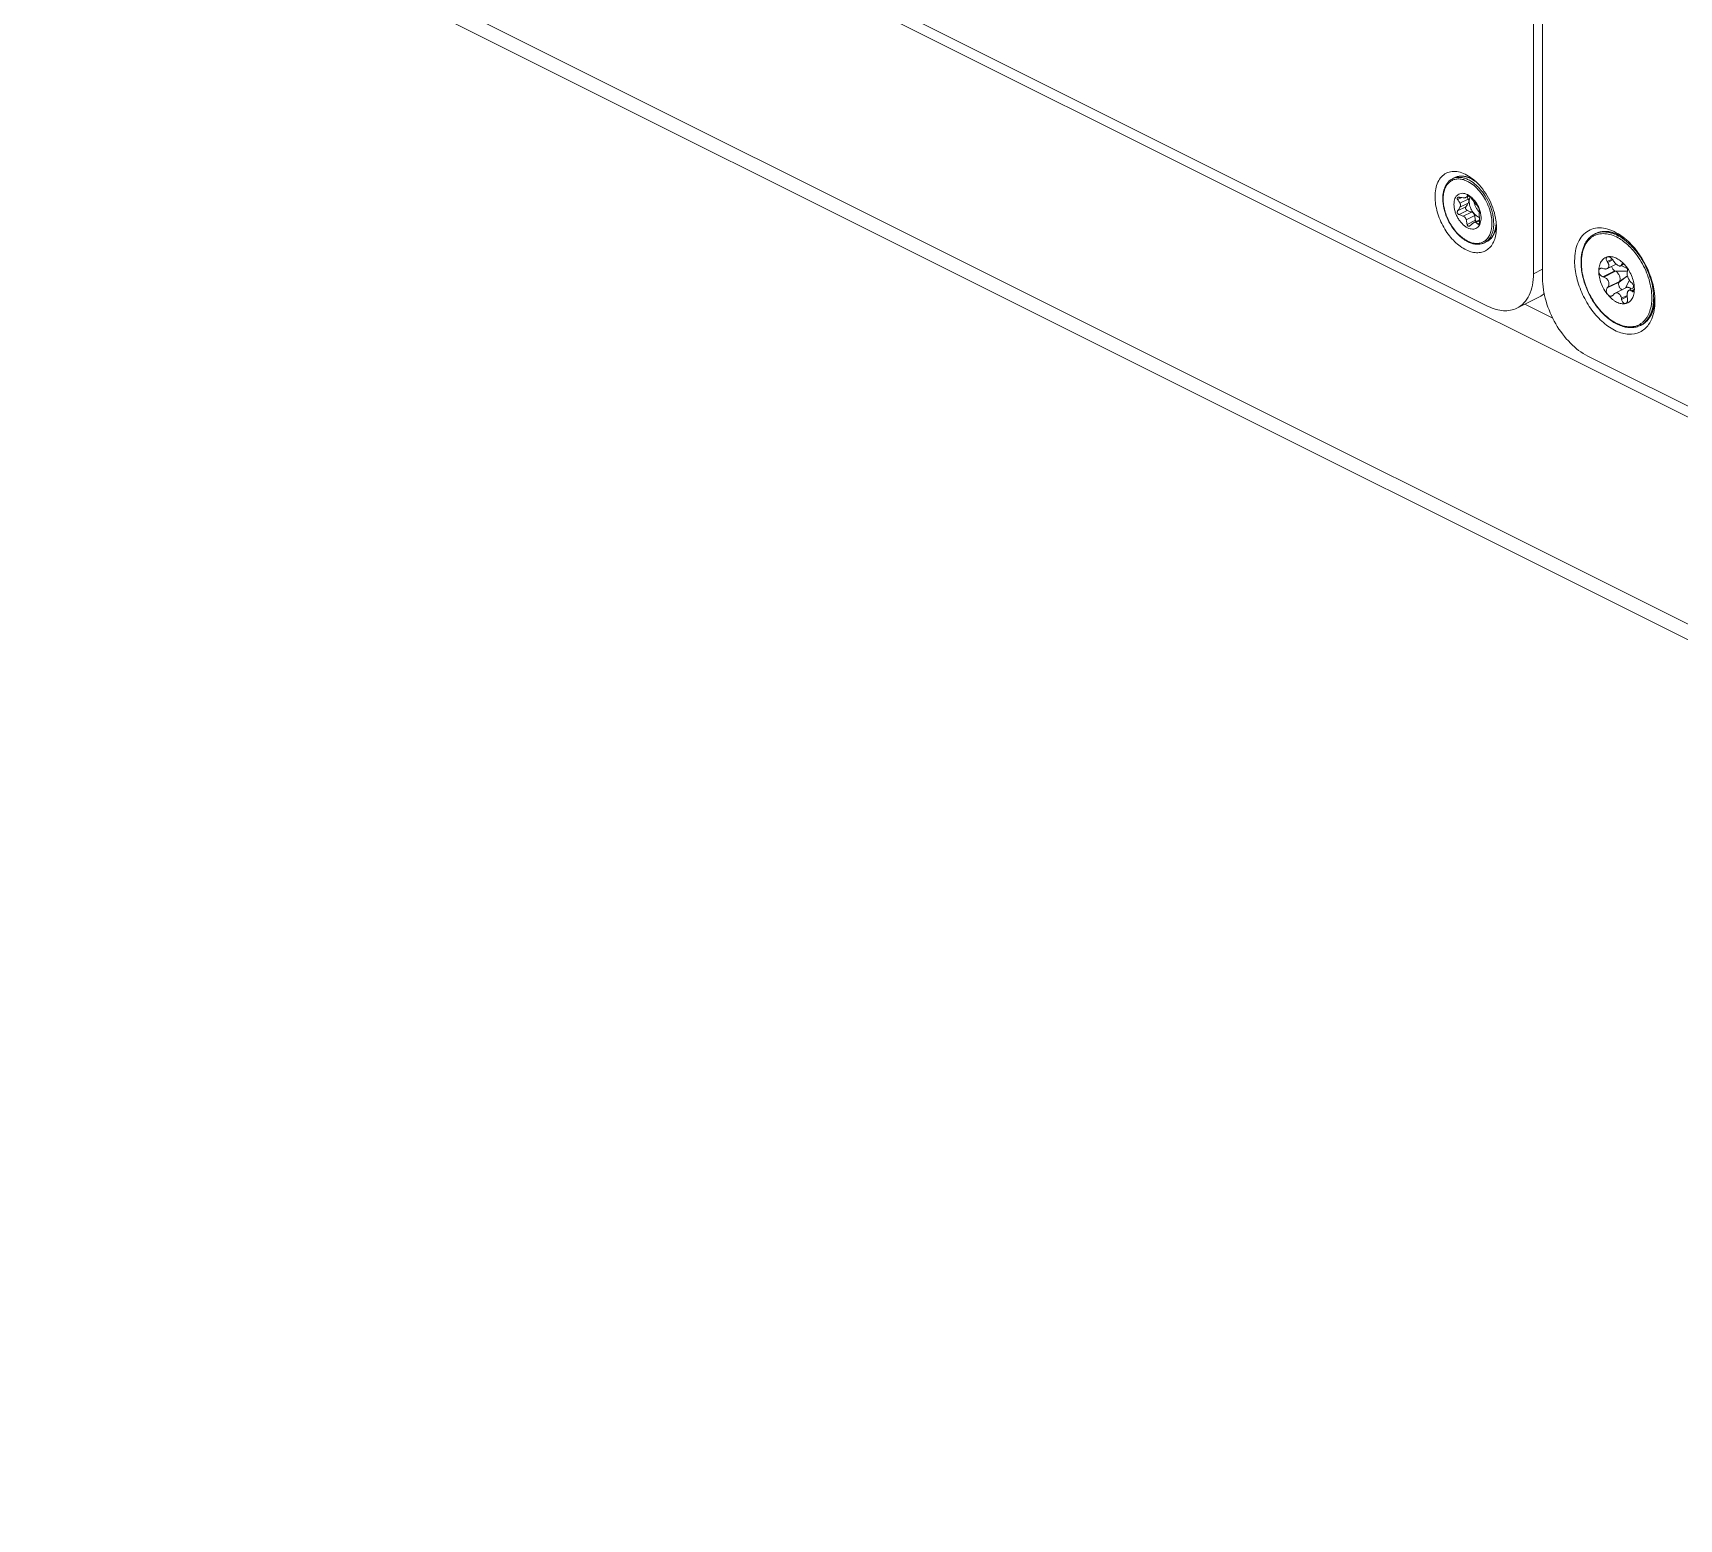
# Model space of a CAD drawing. Header units: millimetres. Extents: x 0 to 2524, y 0 to 1785.
# Drawn here: x 1281.7 to 1384.8, y 619.6 to 712.7 of the extents above; entities that cross this region are included whole.
import ezdxf

# ---------------------------------------------------------------- set-up
doc = ezdxf.new("R2010")
doc.units = ezdxf.units.MM
doc.header["$LTSCALE"] = 0.1
doc.layers.get('0').update_dxf_attribs({"lineweight": 13})

msp = doc.modelspace()

# ---------------------------------------------------------------- linework, layer by layer
for p, q in [((1146.51, 795.07), (1496.22, 620.21)), ((1495.07, 633.75), (1171.5, 795.53)), ((1146.51, 794.08), (1495.49, 619.6)), ((1375.71, 697.58), (1375.71, 773.79)), ((1376.28, 773.51), (1376.28, 697.3)), ((1293.69, 735.13), (1372.88, 695.53)), ((1370.64, 703.53), (1370.78, 703.6)), ((1370.96, 702.22), (1371.22, 702.35)), ((1371.63, 702.25), (1371.11, 701.99)), ((1371.66, 702.44), (1371.48, 702.35)), ((1371.65, 702.45), (1371.5, 702.38)), ((1371.56, 702.47), (1371.56, 702.48)), ((1371.56, 702.47), (1371.58, 702.48)), ((1370.96, 701.51), (1371.48, 701.77)), ((1371.05, 701.28), (1371.57, 701.54)), ((1371.63, 702), (1371.11, 701.74)), ((1371.84, 701.44), (1371.32, 701.18)), ((1372.03, 701.22), (1371.5, 700.96)), ((1371.56, 700.67), (1372.08, 700.93)), ((1371.73, 700.58), (1371.71, 700.56)), ((1372.33, 700.96), (1371.99, 700.79)), ((1372.33, 700.89), (1372.11, 700.78)), ((1372.24, 700.68), (1372.31, 700.72)), ((1379.54, 700.06), (1379.6, 700.09)), ((1372.64, 699.52), (1372.79, 699.59)), ((1380.06, 697.91), (1380.12, 697.89)), ((1380.36, 698.64), (1380.33, 698.63)), ((1380.33, 698.35), (1380.64, 698.5)), ((1380.36, 698.29), (1380.33, 698.35)), ((1380.9, 698.18), (1380.34, 697.9)), ((1380.68, 698.45), (1380.36, 698.29)), ((1380.7, 698.42), (1380.73, 698.37)), ((1381.18, 698.07), (1381.38, 698.17)), ((1381.21, 698.09), (1381.57, 697.91)), ((1381.22, 698.12), (1381.35, 698.18)), ((1381.22, 698.12), (1381.23, 698.15)), ((1381.23, 698.15), (1381.32, 698.19)), ((1375.71, 697.58), (1376.28, 697.87)), ((1380.06, 697.39), (1380.8, 697.76)), ((1380.12, 697.37), (1380.06, 697.39)), ((1380.12, 697.37), (1380.85, 697.74)), ((1380.33, 696.69), (1381.07, 697.06)), ((1380.36, 696.73), (1381.1, 697.1)), ((1381.6, 697.73), (1380.8, 697.76)), ((1380.8, 697.76), (1380.85, 697.74)), ((1381.6, 697.72), (1380.85, 697.74)), ((1381.61, 697.44), (1381.07, 697.06)), ((1381.1, 697.1), (1381.07, 697.06)), ((1381.6, 697.44), (1381.1, 697.1)), ((1381.72, 697.17), (1381.48, 696.69)), ((1381.72, 697.17), (1381.48, 696.69)), ((1381.6, 697.71), (1381.59, 697.68)), ((1381.83, 697.03), (1381.87, 697)), ((1374.67, 695.42), (1376.09, 696.13)), ((1380.33, 696.69), (1380.36, 696.73)), ((1380.73, 696.29), (1380.7, 696.24)), ((1380.82, 696.36), (1381.53, 696.71)), ((1381.22, 696.04), (1381.58, 696.22)), ((1381.23, 695.97), (1381.22, 696.04)), ((1381.23, 695.97), (1381.59, 696.15)), ((1381.59, 696.12), (1381.6, 696.05)), ((1382.02, 696.71), (1381.69, 696.55)), ((1382.03, 696.62), (1381.83, 696.51)), ((1381.87, 696.49), (1381.83, 696.51)), ((1381.87, 696.49), (1382.03, 696.57)), ((1381.97, 696.87), (1381.96, 696.68)), ((1381.98, 696.84), (1381.98, 696.69)), ((1375.18, 695.67), (1376.93, 694.8)), ((1381.48, 695.71), (1381.5, 695.72)), ((1381.51, 695.72), (1381.51, 695.72)), ((1382.41, 694.34), (1382.47, 694.37)), ((1379.11, 692.42), (1495.07, 634.44))]:
    msp.add_line(p, q)
for centre, radius, start, end in [((1371.02, 702.77), 0.849, 106.6947, 116.5357), ((1371.02, 702.75), 0.864, 105.8099, 106.7076), ((1370.77, 701.73), 1.94, 58.9537, 63.3083), ((1370.7, 701.62), 1.95, 58.9771, 59.2832), ((1370.67, 701.56), 2.14, 55.7755, 58.9381), ((1372.42, 702.29), 2.38, 180.0011, 180.6953), ((1370.77, 702.84), 0.874, 327.635, 334.7257), ((1371.13, 701.63), 1.01, 59.6373, 63.4175), ((1371.08, 701.54), 1.11, 56.2395, 59.6736), ((1371.02, 701.45), 1.22, 52.4225, 56.2627), ((1370.52, 700.96), 1.93, 17.799, 25.3196), ((1372.52, 701.63), 0.562, 249.1768, 250.0173), ((1367.1, 700.96), 5.23, 358.5836, 359.9848), ((1371.33, 700.69), 1.78, 349.8729, 351.6929), ((1371.24, 700.7), 1.87, 351.6867, 353.5381), ((1370.94, 700.73), 2.29, 357.6199, 0.017), ((1371.39, 700.81), 2, 352.4616, 354.0677), ((1370.63, 700.48), 2.77, 357.3108, 0.0131), ((1380.08, 698.99), 1.2, 113.296, 116.5662), ((1379.13, 696.98), 3.63, 53.1021, 55.9169), ((1372.26, 700.28), 0.846, 296.5704, 307.4028), ((1372.41, 700.35), 0.844, 296.5664, 305.3933), ((1372.35, 700.42), 0.943, 315.4127, 318.3211), ((1378.99, 696.8), 3.86, 51.5572, 53.1153), ((1378.87, 696.64), 4.06, 49.3162, 51.5518), ((1379.02, 696.53), 3.86, 46.173, 48.0654), ((1378.86, 696.37), 4.09, 43.3817, 46.1547), ((1378.78, 696.29), 4.2, 43.1152, 43.3884), ((1378.72, 696.23), 4.28, 41.6542, 43.1103), ((1378.46, 696.02), 4.62, 35.7119, 41.5794), ((1378.46, 696.01), 4.74, 35.7147, 41.5814), ((1382.09, 698.31), 3.4, 180.0006, 180.4861), ((1379.78, 696.68), 2.2, 39.6153, 43.0298), ((1375.4, 697.5), 1.53, 296.6305, 310.9753), ((1379.29, 695.85), 4.03, 1.4294, 3.7819), ((1379.51, 695.86), 3.81, 0.0052, 1.421), ((1381.35, 696.32), 0.622, 281.697, 284.5236), ((1381.87, 695.42), 1.2, 296.5682, 299.8233), ((1381.93, 695.45), 1.21, 296.5769, 307.8677), ((1381.81, 695.58), 1.38, 317.6842, 320.5538)]:
    msp.add_arc(centre, radius, start, end)
for points, knots in [([(1369.55, 702.4), (1369.55, 702.56), (1369.57, 702.88), (1369.71, 703.31), (1369.93, 703.66), (1370.24, 703.89), (1370.62, 704), (1371.03, 703.97), (1371.45, 703.82), (1371.72, 703.65), (1371.86, 703.55)], [0, 0, 0, 0, 0.144821, 0.274812, 0.391414, 0.499998, 0.608577, 0.72521, 0.855132, 1, 1, 1, 1]), ([(1370.03, 702.29), (1370.03, 702.42), (1370.05, 702.63), (1370.12, 702.88), (1370.18, 703.05), (1370.27, 703.2), (1370.38, 703.34), (1370.5, 703.45), (1370.59, 703.5), (1370.64, 703.53)], [0, 0, 0, 0, 0.283857, 0.41599, 0.54178, 0.661886, 0.777353, 0.88952, 1, 1, 1, 1]), ([(1371.46, 703.42), (1371.37, 703.46), (1371.19, 703.51), (1370.96, 703.52), (1370.79, 703.49), (1370.67, 703.45), (1370.56, 703.4), (1370.46, 703.32), (1370.37, 703.24), (1370.26, 703.1), (1370.15, 702.88), (1370.07, 702.58), (1370.06, 702.37), (1370.06, 702.26)], [0, 0, 0, 0, 0.13036, 0.249603, 0.306343, 0.361945, 0.417173, 0.472817, 0.529637, 0.588309, 0.713061, 0.850082, 1, 1, 1, 1]), ([(1370.78, 703.6), (1370.85, 703.63), (1371, 703.68), (1371.24, 703.7), (1371.49, 703.67), (1371.65, 703.61), (1371.74, 703.58)], [0, 0, 0, 0, 0.233456, 0.474127, 0.728195, 1, 1, 1, 1]), ([(1371.92, 703.46), (1371.82, 703.52), (1371.63, 703.62), (1371.37, 703.68), (1371.18, 703.69), (1371.04, 703.68), (1370.91, 703.65), (1370.82, 703.62), (1370.78, 703.6)], [0, 0, 0, 0, 0.283464, 0.540713, 0.660935, 0.776648, 0.889158, 1, 1, 1, 1]), ([(1371.64, 703.46), (1371.57, 703.5), (1371.42, 703.56), (1371.2, 703.61), (1370.99, 703.62), (1370.85, 703.6), (1370.79, 703.58)], [0, 0, 0, 0, 0.275906, 0.532541, 0.772396, 1, 1, 1, 1]), ([(1371.7, 703.3), (1371.68, 703.31), (1371.6, 703.36), (1371.52, 703.4), (1371.46, 703.42)], [0, 0, 0, 0, 0.257404, 1, 1, 1, 1]), ([(1372.42, 702.64), (1372.32, 702.78), (1372.1, 703.02), (1371.84, 703.22), (1371.71, 703.3)], [0, 0, 0, 0, 0.520938, 1, 1, 1, 1]), ([(1371.74, 703.58), (1371.75, 703.57), (1371.83, 703.53), (1371.91, 703.49), (1371.96, 703.46)], [0, 0, 0, 0, 0.244297, 1, 1, 1, 1]), ([(1371.86, 703.55), (1371.89, 703.53), (1372.01, 703.43), (1372.13, 703.33), (1372.21, 703.24)], [0, 0, 0, 0, 0.2435, 1, 1, 1, 1]), ([(1372.32, 702.93), (1372.28, 702.97), (1372.15, 703.12), (1371.99, 703.24), (1371.87, 703.33)], [0, 0, 0, 0, 0.259904, 1, 1, 1, 1]), ([(1372.09, 703.35), (1372.08, 703.36), (1372.02, 703.4), (1371.96, 703.44), (1371.92, 703.46)], [0, 0, 0, 0, 0.254594, 1, 1, 1, 1]), ([(1372.21, 703.24), (1372.52, 702.93), (1373.03, 702.19), (1373.3, 701.34), (1373.36, 700.91)], [0, 0, 0, 0, 0.500531, 1, 1, 1, 1]), ([(1373.39, 700.35), (1373.38, 700.2), (1373.35, 699.94), (1373.23, 699.57), (1373.04, 699.26), (1372.78, 699.04), (1372.48, 698.91), (1372.13, 698.88), (1371.77, 698.95), (1371.25, 699.17), (1370.64, 699.67), (1370.05, 700.47), (1369.66, 701.41), (1369.55, 702.08), (1369.55, 702.4)], [0, 0, 0, 0, 0.062015, 0.11834, 0.169561, 0.21738, 0.264331, 0.313225, 0.366311, 0.424827, 0.557892, 0.706671, 0.858564, 1, 1, 1, 1]), ([(1372.64, 699.52), (1372.58, 699.49), (1372.45, 699.44), (1372.24, 699.42), (1372.03, 699.43), (1371.8, 699.49), (1371.58, 699.59), (1371.36, 699.72), (1371.14, 699.89), (1370.86, 700.16), (1370.56, 700.56), (1370.32, 701.01), (1370.18, 701.4), (1370.07, 701.78), (1370.04, 702.07), (1370.03, 702.26)], [0, 0, 0, 0, 0.04678, 0.094688, 0.144735, 0.197693, 0.254036, 0.313926, 0.37724, 0.443617, 0.583066, 0.726615, 0.797908, 0.867736, 1, 1, 1, 1]), ([(1370.06, 702.26), (1370.06, 702.14), (1370.08, 701.89), (1370.15, 701.53), (1370.28, 701.16), (1370.44, 700.8), (1370.65, 700.47), (1370.89, 700.17), (1371.15, 699.91), (1371.42, 699.71), (1371.7, 699.56), (1371.98, 699.48), (1372.21, 699.47), (1372.37, 699.5), (1372.49, 699.53), (1372.6, 699.59), (1372.7, 699.66), (1372.8, 699.74), (1372.91, 699.88), (1373.01, 700.09), (1373.06, 700.28), (1373.08, 700.38)], [0, 0, 0, 0, 0.068604, 0.141192, 0.216459, 0.292883, 0.368858, 0.442815, 0.513331, 0.579272, 0.639933, 0.695221, 0.745844, 0.76994, 0.793548, 0.816985, 0.840579, 0.864646, 0.889471, 0.942181, 1, 1, 1, 1]), ([(1371.58, 700.45), (1371.53, 700.48), (1371.41, 700.56), (1371.25, 700.7), (1371.11, 700.87), (1370.98, 701.06), (1370.87, 701.27), (1370.8, 701.48), (1370.75, 701.7), (1370.73, 701.91), (1370.74, 702.11), (1370.79, 702.28), (1370.87, 702.43), (1370.98, 702.53), (1371.11, 702.6), (1371.26, 702.62), (1371.43, 702.6), (1371.53, 702.56), (1371.58, 702.53)], [0, 0, 0, 0, 0.06329, 0.13188, 0.204672, 0.280151, 0.356569, 0.432094, 0.504975, 0.573688, 0.637122, 0.694783, 0.747041, 0.795334, 0.842131, 0.890352, 0.942485, 1, 1, 1, 1]), ([(1370.96, 702.22), (1370.96, 702.23), (1370.94, 702.26), (1370.94, 702.29), (1370.94, 702.32), (1370.95, 702.34), (1370.97, 702.35), (1370.98, 702.36)], [0, 0, 0, 0, 0.28482, 0.535851, 0.651956, 0.765513, 1, 1, 1, 1]), ([(1371.11, 701.99), (1371.1, 702.01), (1371.05, 702.09), (1371, 702.17), (1370.96, 702.22)], [0, 0, 0, 0, 0.252413, 1, 1, 1, 1]), ([(1370.98, 702.36), (1370.98, 702.36), (1371.01, 702.37), (1371.03, 702.37), (1371.05, 702.37)], [0, 0, 0, 0, 0.23001, 1, 1, 1, 1]), ([(1371.05, 702.37), (1371.08, 702.36), (1371.17, 702.36), (1371.26, 702.35), (1371.32, 702.34)], [0, 0, 0, 0, 0.253475, 1, 1, 1, 1]), ([(1371.32, 702.34), (1371.34, 702.34), (1371.37, 702.33), (1371.41, 702.33), (1371.44, 702.34), (1371.47, 702.35), (1371.48, 702.35)], [0, 0, 0, 0, 0.30025, 0.570887, 0.804829, 1, 1, 1, 1]), ([(1371.48, 702.35), (1371.48, 702.35), (1371.49, 702.36), (1371.5, 702.37), (1371.5, 702.38)], [0, 0, 0, 0, 0.528927, 1, 1, 1, 1]), ([(1371.63, 702.25), (1371.62, 702.27), (1371.6, 702.31), (1371.57, 702.35), (1371.55, 702.39)], [0, 0, 0, 0, 0.251509, 1, 1, 1, 1]), ([(1371.56, 702.48), (1371.57, 702.48), (1371.57, 702.48), (1371.57, 702.48), (1371.57, 702.48)], [0, 0, 0, 0, 0.239803, 1, 1, 1, 1]), ([(1371.57, 702.48), (1371.58, 702.48), (1371.6, 702.48), (1371.61, 702.47), (1371.62, 702.47)], [0, 0, 0, 0, 0.407487, 1, 1, 1, 1]), ([(1371.62, 702.47), (1371.63, 702.47), (1371.64, 702.46), (1371.65, 702.45), (1371.66, 702.44)], [0, 0, 0, 0, 0.231951, 1, 1, 1, 1]), ([(1371.67, 702.12), (1371.67, 702.15), (1371.66, 702.19), (1371.64, 702.23), (1371.63, 702.25)], [0, 0, 0, 0, 0.492703, 1, 1, 1, 1]), ([(1371.63, 702), (1371.64, 702.02), (1371.66, 702.06), (1371.67, 702.1), (1371.67, 702.12)], [0, 0, 0, 0, 0.501612, 1, 1, 1, 1]), ([(1371.66, 702.44), (1371.67, 702.44), (1371.69, 702.42), (1371.72, 702.4), (1371.73, 702.38)], [0, 0, 0, 0, 0.245457, 1, 1, 1, 1]), ([(1371.69, 702.12), (1371.69, 702.14), (1371.69, 702.23), (1371.71, 702.32), (1371.74, 702.38)], [0, 0, 0, 0, 0.269298, 1, 1, 1, 1]), ([(1371.69, 702.12), (1371.69, 702.07), (1371.7, 701.97), (1371.73, 701.81), (1371.79, 701.65), (1371.87, 701.5), (1371.97, 701.37), (1372.08, 701.26), (1372.19, 701.16), (1372.28, 701.12), (1372.32, 701.11)], [0, 0, 0, 0, 0.121275, 0.250197, 0.383662, 0.518165, 0.650076, 0.776023, 0.893242, 1, 1, 1, 1]), ([(1371.73, 702.38), (1371.75, 702.36), (1371.82, 702.29), (1371.88, 702.22), (1371.93, 702.16)], [0, 0, 0, 0, 0.248914, 1, 1, 1, 1]), ([(1371.77, 702.42), (1371.82, 702.38), (1371.91, 702.29), (1372.09, 702.09), (1372.2, 701.91), (1372.26, 701.78)], [0, 0, 0, 0, 0.235096, 0.483128, 1, 1, 1, 1]), ([(1371.93, 702.16), (1371.96, 702.12), (1372.01, 702.07), (1372.07, 701.99), (1372.1, 701.96), (1372.11, 701.94)], [0, 0, 0, 0, 0.536536, 0.7845, 1, 1, 1, 1]), ([(1371.99, 702.1), (1372, 702.04), (1372.03, 701.91), (1372.1, 701.74), (1372.2, 701.57), (1372.28, 701.48), (1372.33, 701.43)], [0, 0, 0, 0, 0.246577, 0.501358, 0.755434, 1, 1, 1, 1]), ([(1373.22, 700.73), (1373.22, 700.82), (1373.21, 701.02), (1373.17, 701.31), (1373.09, 701.6), (1372.95, 701.99), (1372.71, 702.45), (1372.46, 702.79), (1372.32, 702.93)], [0, 0, 0, 0, 0.115422, 0.236391, 0.361666, 0.489863, 0.748532, 1, 1, 1, 1]), ([(1373.11, 700.73), (1373.11, 700.89), (1373.08, 701.23), (1372.94, 701.72), (1372.72, 702.2), (1372.53, 702.5), (1372.42, 702.64)], [0, 0, 0, 0, 0.234732, 0.485658, 0.744015, 1, 1, 1, 1]), ([(1371.05, 701.28), (1371.03, 701.28), (1370.99, 701.31), (1370.95, 701.36), (1370.94, 701.41), (1370.94, 701.45), (1370.95, 701.48), (1370.96, 701.5), (1370.96, 701.51)], [0, 0, 0, 0, 0.252428, 0.508829, 0.635948, 0.760109, 0.881308, 1, 1, 1, 1]), ([(1370.96, 701.51), (1370.98, 701.53), (1371.03, 701.6), (1371.08, 701.68), (1371.11, 701.74)], [0, 0, 0, 0, 0.253646, 1, 1, 1, 1]), ([(1371.32, 701.18), (1371.3, 701.19), (1371.21, 701.22), (1371.12, 701.25), (1371.05, 701.28)], [0, 0, 0, 0, 0.247699, 1, 1, 1, 1]), ([(1371.11, 701.74), (1371.12, 701.76), (1371.14, 701.8), (1371.15, 701.86), (1371.14, 701.93), (1371.12, 701.97), (1371.11, 701.99)], [0, 0, 0, 0, 0.247907, 0.494258, 0.743456, 1, 1, 1, 1]), ([(1371.5, 700.96), (1371.5, 700.98), (1371.48, 701.03), (1371.44, 701.1), (1371.39, 701.15), (1371.35, 701.17), (1371.32, 701.18)], [0, 0, 0, 0, 0.254861, 0.506075, 0.754128, 1, 1, 1, 1]), ([(1371.57, 701.54), (1371.55, 701.54), (1371.51, 701.57), (1371.47, 701.62), (1371.46, 701.67), (1371.46, 701.71), (1371.47, 701.74), (1371.48, 701.76), (1371.48, 701.77)], [0, 0, 0, 0, 0.252428, 0.508829, 0.635948, 0.760109, 0.881308, 1, 1, 1, 1]), ([(1371.48, 701.77), (1371.5, 701.79), (1371.55, 701.86), (1371.6, 701.94), (1371.63, 702)], [0, 0, 0, 0, 0.253646, 1, 1, 1, 1]), ([(1371.84, 701.44), (1371.82, 701.45), (1371.73, 701.48), (1371.64, 701.51), (1371.57, 701.54)], [0, 0, 0, 0, 0.247699, 1, 1, 1, 1]), ([(1372.43, 701), (1372.43, 700.94), (1372.41, 700.83), (1372.36, 700.67), (1372.28, 700.54), (1372.17, 700.44), (1372.04, 700.38), (1371.89, 700.37), (1371.74, 700.39), (1371.63, 700.43), (1371.58, 700.45)], [0, 0, 0, 0, 0.146021, 0.278949, 0.400179, 0.513404, 0.624315, 0.739263, 0.863481, 1, 1, 1, 1]), ([(1372.03, 701.22), (1372.02, 701.24), (1372, 701.29), (1371.96, 701.36), (1371.91, 701.41), (1371.87, 701.43), (1371.84, 701.44)], [0, 0, 0, 0, 0.254861, 0.506075, 0.754128, 1, 1, 1, 1]), ([(1372.08, 700.93), (1372.07, 700.95), (1372.06, 701.05), (1372.04, 701.15), (1372.03, 701.22)], [0, 0, 0, 0, 0.249032, 1, 1, 1, 1]), ([(1372.11, 701.94), (1372.12, 701.93), (1372.17, 701.88), (1372.21, 701.82), (1372.24, 701.77)], [0, 0, 0, 0, 0.255259, 1, 1, 1, 1]), ([(1372.24, 701.77), (1372.25, 701.76), (1372.27, 701.72), (1372.3, 701.66), (1372.32, 701.6), (1372.32, 701.56), (1372.33, 701.55), (1372.33, 701.54)], [0, 0, 0, 0, 0.242787, 0.53335, 0.805459, 0.914802, 1, 1, 1, 1]), ([(1372.33, 701.39), (1372.32, 701.37), (1372.32, 701.33), (1372.32, 701.25), (1372.32, 701.18), (1372.33, 701.13)], [0, 0, 0, 0, 0.189519, 0.428203, 1, 1, 1, 1]), ([(1372.33, 701.54), (1372.33, 701.53), (1372.33, 701.48), (1372.33, 701.42), (1372.33, 701.39)], [0, 0, 0, 0, 0.240983, 1, 1, 1, 1]), ([(1372.35, 701.55), (1372.38, 701.46), (1372.42, 701.28), (1372.44, 701.09), (1372.43, 701)], [0, 0, 0, 0, 0.519189, 1, 1, 1, 1]), ([(1371.56, 700.67), (1371.55, 700.69), (1371.54, 700.79), (1371.52, 700.89), (1371.5, 700.96)], [0, 0, 0, 0, 0.249032, 1, 1, 1, 1]), ([(1371.62, 700.56), (1371.61, 700.56), (1371.6, 700.58), (1371.58, 700.6), (1371.56, 700.63), (1371.56, 700.66), (1371.56, 700.67)], [0, 0, 0, 0, 0.228178, 0.47142, 0.729869, 1, 1, 1, 1]), ([(1371.71, 700.56), (1371.69, 700.56), (1371.67, 700.55), (1371.64, 700.55), (1371.62, 700.56)], [0, 0, 0, 0, 0.506734, 1, 1, 1, 1]), ([(1371.93, 700.75), (1371.91, 700.73), (1371.85, 700.68), (1371.78, 700.62), (1371.73, 700.58)], [0, 0, 0, 0, 0.244441, 1, 1, 1, 1]), ([(1371.99, 700.79), (1371.98, 700.78), (1371.96, 700.77), (1371.94, 700.76), (1371.93, 700.75)], [0, 0, 0, 0, 0.236143, 1, 1, 1, 1]), ([(1372.11, 700.78), (1372.1, 700.79), (1372.09, 700.8), (1372.05, 700.8), (1372.02, 700.8), (1372, 700.79), (1371.99, 700.79)], [0, 0, 0, 0, 0.231298, 0.465573, 0.71817, 1, 1, 1, 1]), ([(1372.11, 700.85), (1372.11, 700.85), (1372.09, 700.88), (1372.08, 700.91), (1372.08, 700.93)], [0, 0, 0, 0, 0.238141, 1, 1, 1, 1]), ([(1372.24, 700.68), (1372.23, 700.69), (1372.19, 700.73), (1372.15, 700.76), (1372.11, 700.78)], [0, 0, 0, 0, 0.241675, 1, 1, 1, 1]), ([(1372.28, 700.68), (1372.27, 700.68), (1372.27, 700.67), (1372.25, 700.67), (1372.24, 700.68), (1372.24, 700.68)], [0, 0, 0, 0, 0.248735, 0.486009, 1, 1, 1, 1]), ([(1372.33, 700.83), (1372.33, 700.81), (1372.32, 700.78), (1372.32, 700.74), (1372.31, 700.71), (1372.29, 700.69), (1372.28, 700.68), (1372.28, 700.68)], [0, 0, 0, 0, 0.309935, 0.594847, 0.719651, 0.829204, 1, 1, 1, 1]), ([(1372.78, 699.6), (1372.83, 699.64), (1372.93, 699.74), (1373.05, 699.91), (1373.14, 700.12), (1373.18, 700.27), (1373.19, 700.35)], [0, 0, 0, 0, 0.227866, 0.467841, 0.724396, 1, 1, 1, 1]), ([(1373.38, 700.55), (1373.36, 700.44), (1373.32, 700.24), (1373.21, 700), (1373.1, 699.85), (1373.01, 699.74), (1372.9, 699.66), (1372.83, 699.61), (1372.79, 699.59)], [0, 0, 0, 0, 0.276894, 0.532128, 0.653153, 0.770762, 0.885976, 1, 1, 1, 1]), ([(1373.05, 699.79), (1373.1, 699.85), (1373.19, 699.98), (1373.29, 700.2), (1373.35, 700.46), (1373.37, 700.64), (1373.37, 700.73)], [0, 0, 0, 0, 0.223035, 0.46258, 0.721343, 1, 1, 1, 1]), ([(1373.1, 700.49), (1373.1, 700.51), (1373.11, 700.59), (1373.11, 700.67), (1373.11, 700.73)], [0, 0, 0, 0, 0.244758, 1, 1, 1, 1]), ([(1373.19, 700.35), (1373.2, 700.37), (1373.21, 700.47), (1373.22, 700.56), (1373.22, 700.63)], [0, 0, 0, 0, 0.243252, 1, 1, 1, 1]), ([(1373.36, 700.91), (1373.37, 700.87), (1373.39, 700.73), (1373.39, 700.58), (1373.39, 700.48)], [0, 0, 0, 0, 0.256372, 1, 1, 1, 1]), ([(1378.29, 698.38), (1378.29, 698.59), (1378.32, 698.99), (1378.48, 699.53), (1378.76, 699.98), (1379.02, 700.19), (1379.16, 700.27)], [0, 0, 0, 0, 0.28868, 0.548854, 0.782798, 1, 1, 1, 1]), ([(1378.69, 698.31), (1378.69, 698.5), (1378.71, 698.79), (1378.81, 699.15), (1378.9, 699.39), (1379.03, 699.61), (1379.17, 699.8), (1379.35, 699.95), (1379.48, 700.03), (1379.54, 700.06)], [0, 0, 0, 0, 0.285392, 0.417936, 0.543856, 0.663798, 0.778818, 0.890321, 1, 1, 1, 1]), ([(1380.92, 699.88), (1380.78, 699.94), (1380.51, 700.05), (1380.15, 700.1), (1379.88, 700.08), (1379.69, 700.04), (1379.52, 699.97), (1379.35, 699.87), (1379.21, 699.74), (1379.08, 699.59), (1378.97, 699.42), (1378.87, 699.23), (1378.8, 699.01), (1378.73, 698.7), (1378.71, 698.45), (1378.71, 698.28)], [0, 0, 0, 0, 0.134718, 0.256832, 0.314289, 0.370104, 0.425075, 0.480068, 0.535949, 0.593509, 0.653412, 0.716168, 0.782107, 0.851412, 1, 1, 1, 1]), ([(1379.16, 700.27), (1379.29, 700.35), (1379.6, 700.46), (1380.12, 700.45), (1380.65, 700.29), (1380.99, 700.1), (1381.16, 699.99)], [0, 0, 0, 0, 0.220157, 0.453848, 0.71227, 1, 1, 1, 1]), ([(1379.6, 700.09), (1379.69, 700.14), (1379.89, 700.21), (1380.2, 700.24), (1380.53, 700.21), (1380.75, 700.14), (1380.86, 700.1)], [0, 0, 0, 0, 0.23416, 0.475216, 0.729085, 1, 1, 1, 1]), ([(1381.04, 700), (1380.91, 700.07), (1380.66, 700.17), (1380.34, 700.23), (1380.1, 700.23), (1379.92, 700.21), (1379.76, 700.16), (1379.65, 700.12), (1379.6, 700.09)], [0, 0, 0, 0, 0.278944, 0.534783, 0.655555, 0.772578, 0.886969, 1, 1, 1, 1]), ([(1380.97, 699.97), (1380.86, 700.03), (1380.62, 700.13), (1380.26, 700.2), (1379.97, 700.2), (1379.76, 700.15), (1379.65, 700.11), (1379.61, 700.09)], [0, 0, 0, 0, 0.278209, 0.534456, 0.772603, 0.887165, 1, 1, 1, 1]), ([(1381.33, 699.76), (1381.3, 699.78), (1381.18, 699.86), (1381.07, 699.93), (1380.97, 699.97)], [0, 0, 0, 0, 0.25686, 1, 1, 1, 1]), ([(1381.39, 699.79), (1381.36, 699.81), (1381.25, 699.89), (1381.13, 699.96), (1381.04, 700)], [0, 0, 0, 0, 0.25686, 1, 1, 1, 1]), ([(1372.9, 699.66), (1372.91, 699.67), (1372.95, 699.7), (1372.99, 699.73), (1373.02, 699.76)], [0, 0, 0, 0, 0.247785, 1, 1, 1, 1]), ([(1381.6, 699.4), (1381.49, 699.5), (1381.28, 699.67), (1381.04, 699.82), (1380.92, 699.88)], [0, 0, 0, 0, 0.516834, 1, 1, 1, 1]), ([(1381.67, 699.49), (1381.65, 699.51), (1381.53, 699.61), (1381.42, 699.7), (1381.33, 699.76)], [0, 0, 0, 0, 0.255737, 1, 1, 1, 1]), ([(1381.51, 699.72), (1382.03, 699.28), (1382.86, 698.14), (1383.27, 696.8), (1383.31, 696.12)], [0, 0, 0, 0, 0.499998, 1, 1, 1, 1]), ([(1382, 699.16), (1381.97, 699.19), (1381.87, 699.3), (1381.76, 699.41), (1381.67, 699.49)], [0, 0, 0, 0, 0.254414, 1, 1, 1, 1]), ([(1382.92, 694.39), (1382.78, 694.2), (1382.41, 693.86), (1381.64, 693.73), (1380.83, 693.97), (1380.04, 694.51), (1379.33, 695.3), (1378.76, 696.26), (1378.39, 697.3), (1378.29, 698.03), (1378.29, 698.38)], [0, 0, 0, 0, 0.093914, 0.18813, 0.295826, 0.421919, 0.563565, 0.713337, 0.861833, 1, 1, 1, 1]), ([(1382.41, 694.34), (1382.32, 694.3), (1382.14, 694.23), (1381.84, 694.19), (1381.53, 694.22), (1381.22, 694.3), (1380.9, 694.44), (1380.58, 694.63), (1380.27, 694.87), (1379.98, 695.16), (1379.7, 695.49), (1379.45, 695.84), (1379.23, 696.23), (1379.04, 696.63), (1378.89, 697.04), (1378.78, 697.46), (1378.71, 697.87), (1378.69, 698.14), (1378.69, 698.28)], [0, 0, 0, 0, 0.046162, 0.093539, 0.14319, 0.195908, 0.252154, 0.312065, 0.375489, 0.442037, 0.511131, 0.58206, 0.65402, 0.726157, 0.797611, 0.867553, 0.935227, 1, 1, 1, 1]), ([(1378.71, 698.28), (1378.71, 698.1), (1378.74, 697.74), (1378.85, 697.21), (1379.04, 696.67), (1379.29, 696.15), (1379.59, 695.66), (1379.94, 695.22), (1380.32, 694.85), (1380.73, 694.56), (1381.08, 694.39), (1381.35, 694.3), (1381.55, 694.26), (1381.75, 694.25), (1381.94, 694.26), (1382.12, 694.3), (1382.29, 694.36), (1382.44, 694.45), (1382.59, 694.57), (1382.71, 694.7), (1382.83, 694.86), (1382.92, 695.03), (1383.03, 695.3), (1383.08, 695.51), (1383.1, 695.66)], [0, 0, 0, 0, 0.068636, 0.141294, 0.216628, 0.293067, 0.36896, 0.442698, 0.512838, 0.578246, 0.638256, 0.666243, 0.692947, 0.718503, 0.743108, 0.767017, 0.790534, 0.813988, 0.837717, 0.862037, 0.887221, 0.913488, 0.940997, 1, 1, 1, 1]), ([(1379.8, 697.73), (1379.8, 697.84), (1379.82, 698.01), (1379.88, 698.21), (1379.94, 698.34), (1380.03, 698.45), (1380.12, 698.54), (1380.24, 698.6), (1380.32, 698.63), (1380.36, 698.64)], [0, 0, 0, 0, 0.292489, 0.425478, 0.549994, 0.667323, 0.77954, 0.889431, 1, 1, 1, 1]), ([(1380.06, 697.91), (1380.03, 697.92), (1379.99, 697.93), (1379.93, 697.92), (1379.91, 697.91), (1379.89, 697.9)], [0, 0, 0, 0, 0.525273, 0.767904, 1, 1, 1, 1]), ([(1380.33, 698.63), (1380.32, 698.62), (1380.3, 698.61), (1380.29, 698.59), (1380.27, 698.55), (1380.27, 698.5), (1380.28, 698.43), (1380.31, 698.37), (1380.33, 698.35)], [0, 0, 0, 0, 0.097885, 0.196945, 0.302948, 0.419624, 0.688587, 1, 1, 1, 1]), ([(1380.34, 697.9), (1380.35, 697.91), (1380.38, 697.92), (1380.41, 697.96), (1380.43, 698.01), (1380.44, 698.06), (1380.44, 698.11), (1380.42, 698.19), (1380.39, 698.25), (1380.36, 698.29)], [0, 0, 0, 0, 0.11066, 0.218773, 0.328694, 0.444664, 0.569516, 0.704271, 1, 1, 1, 1]), ([(1380.36, 698.64), (1380.4, 698.65), (1380.48, 698.66), (1380.61, 698.65), (1380.74, 698.62), (1380.92, 698.55), (1381.15, 698.41), (1381.31, 698.26), (1381.39, 698.18)], [0, 0, 0, 0, 0.102583, 0.210144, 0.32398, 0.444974, 0.708853, 1, 1, 1, 1]), ([(1380.7, 698.42), (1380.68, 698.46), (1380.63, 698.52), (1380.55, 698.58), (1380.49, 698.62), (1380.43, 698.64), (1380.39, 698.64), (1380.36, 698.64)], [0, 0, 0, 0, 0.280746, 0.557076, 0.685088, 0.802432, 1, 1, 1, 1]), ([(1380.8, 697.76), (1380.78, 697.77), (1380.74, 697.81), (1380.68, 697.87), (1380.63, 697.95), (1380.61, 698.01), (1380.6, 698.03)], [0, 0, 0, 0, 0.224639, 0.474754, 0.738214, 1, 1, 1, 1]), ([(1380.89, 698.18), (1380.86, 698.2), (1380.8, 698.26), (1380.75, 698.33), (1380.73, 698.37)], [0, 0, 0, 0, 0.500571, 1, 1, 1, 1]), ([(1381.18, 698.07), (1381.17, 698.07), (1381.15, 698.06), (1381.12, 698.06), (1381.09, 698.06), (1381.04, 698.08), (1380.97, 698.12), (1380.92, 698.16), (1380.89, 698.18)], [0, 0, 0, 0, 0.081289, 0.172033, 0.275865, 0.394549, 0.674735, 1, 1, 1, 1]), ([(1381.22, 698.12), (1381.22, 698.11), (1381.21, 698.09), (1381.19, 698.07), (1381.18, 698.07)], [0, 0, 0, 0, 0.516987, 1, 1, 1, 1]), ([(1381.27, 698.19), (1381.26, 698.19), (1381.24, 698.18), (1381.24, 698.16), (1381.23, 698.15)], [0, 0, 0, 0, 0.479654, 1, 1, 1, 1]), ([(1381.38, 698.17), (1381.37, 698.18), (1381.35, 698.19), (1381.32, 698.2), (1381.29, 698.2), (1381.27, 698.19), (1381.27, 698.19)], [0, 0, 0, 0, 0.309007, 0.574685, 0.801106, 1, 1, 1, 1]), ([(1381.48, 698.08), (1381.46, 698.1), (1381.43, 698.13), (1381.4, 698.16), (1381.38, 698.17)], [0, 0, 0, 0, 0.531627, 1, 1, 1, 1]), ([(1381.6, 697.71), (1381.6, 697.72), (1381.61, 697.74), (1381.61, 697.78), (1381.6, 697.83), (1381.58, 697.9), (1381.54, 697.98), (1381.5, 698.05), (1381.48, 698.08)], [0, 0, 0, 0, 0.081914, 0.180348, 0.294769, 0.423159, 0.707611, 1, 1, 1, 1]), ([(1381.48, 698.08), (1381.56, 697.98), (1381.72, 697.75), (1381.89, 697.38), (1382.01, 697), (1382.03, 696.74), (1382.03, 696.62)], [0, 0, 0, 0, 0.254359, 0.512919, 0.764766, 1, 1, 1, 1]), ([(1383.1, 696.51), (1383.07, 696.7), (1383, 697.08), (1382.81, 697.65), (1382.55, 698.2), (1382.33, 698.55), (1382.21, 698.71)], [0, 0, 0, 0, 0.24093, 0.491799, 0.746855, 1, 1, 1, 1]), ([(1383.21, 696.52), (1383.19, 696.71), (1383.11, 697.11), (1382.91, 697.69), (1382.65, 698.26), (1382.43, 698.61), (1382.3, 698.78)], [0, 0, 0, 0, 0.240938, 0.491809, 0.746861, 1, 1, 1, 1]), ([(1374.67, 695.42), (1374.84, 695.5), (1375.15, 695.74), (1375.48, 696.24), (1375.67, 696.88), (1375.71, 697.34), (1375.71, 697.58)], [0, 0, 0, 0, 0.217166, 0.450391, 0.710307, 1, 1, 1, 1]), ([(1376.28, 697.3), (1376.28, 696.82), (1376.45, 695.81), (1377.05, 694.42), (1377.94, 693.23), (1378.71, 692.62), (1379.11, 692.42)], [0, 0, 0, 0, 0.246823, 0.511783, 0.770296, 1, 1, 1, 1]), ([(1379.89, 697.9), (1379.88, 697.9), (1379.85, 697.88), (1379.82, 697.84), (1379.8, 697.79), (1379.8, 697.75), (1379.8, 697.73)], [0, 0, 0, 0, 0.236599, 0.476208, 0.728722, 1, 1, 1, 1]), ([(1380.36, 696.27), (1380.27, 696.37), (1380.12, 696.6), (1379.94, 696.97), (1379.83, 697.35), (1379.8, 697.61), (1379.8, 697.73)], [0, 0, 0, 0, 0.254359, 0.512919, 0.764766, 1, 1, 1, 1]), ([(1379.8, 697.73), (1379.8, 697.7), (1379.82, 697.62), (1379.87, 697.52), (1379.96, 697.44), (1380.02, 697.4), (1380.06, 697.39)], [0, 0, 0, 0, 0.239462, 0.49734, 0.756045, 1, 1, 1, 1]), ([(1380.12, 697.89), (1380.14, 697.89), (1380.18, 697.88), (1380.23, 697.87), (1380.29, 697.88), (1380.32, 697.89), (1380.34, 697.9)], [0, 0, 0, 0, 0.273271, 0.531241, 0.772973, 1, 1, 1, 1]), ([(1380.12, 697.37), (1380.18, 697.35), (1380.27, 697.3), (1380.36, 697.19), (1380.41, 697.1), (1380.44, 697), (1380.44, 696.9), (1380.41, 696.81), (1380.38, 696.75), (1380.36, 696.73)], [0, 0, 0, 0, 0.249375, 0.381505, 0.514159, 0.64429, 0.769426, 0.888065, 1, 1, 1, 1]), ([(1381.1, 697.1), (1381.11, 697.12), (1381.13, 697.17), (1381.14, 697.25), (1381.13, 697.35), (1381.1, 697.44), (1381.05, 697.54), (1381, 697.62), (1380.93, 697.69), (1380.88, 697.73), (1380.85, 697.74)], [0, 0, 0, 0, 0.100163, 0.214155, 0.341032, 0.476829, 0.616268, 0.753439, 0.882721, 1, 1, 1, 1]), ([(1381.26, 696.58), (1381.24, 696.59), (1381.2, 696.61), (1381.15, 696.66), (1381.1, 696.73), (1381.07, 696.8), (1381.05, 696.87), (1381.04, 696.96), (1381.05, 697.02), (1381.07, 697.06)], [0, 0, 0, 0, 0.117575, 0.247234, 0.384697, 0.524378, 0.660423, 0.787463, 1, 1, 1, 1]), ([(1381.83, 697.03), (1381.81, 697.05), (1381.77, 697.09), (1381.72, 697.17), (1381.67, 697.26), (1381.63, 697.35), (1381.6, 697.45), (1381.58, 697.53), (1381.58, 697.61), (1381.58, 697.66), (1381.59, 697.68)], [0, 0, 0, 0, 0.110696, 0.240625, 0.384178, 0.53292, 0.676665, 0.805968, 0.914467, 1, 1, 1, 1]), ([(1382.02, 696.71), (1382.02, 696.74), (1382, 696.8), (1381.97, 696.88), (1381.92, 696.95), (1381.89, 696.99), (1381.87, 697)], [0, 0, 0, 0, 0.274561, 0.545123, 0.791997, 1, 1, 1, 1]), ([(1380.33, 696.69), (1380.31, 696.66), (1380.28, 696.59), (1380.27, 696.48), (1380.29, 696.37), (1380.33, 696.3), (1380.36, 696.27)], [0, 0, 0, 0, 0.226942, 0.475503, 0.738548, 1, 1, 1, 1]), ([(1380.36, 696.27), (1380.38, 696.25), (1380.42, 696.21), (1380.49, 696.17), (1380.56, 696.16), (1380.61, 696.18), (1380.63, 696.19)], [0, 0, 0, 0, 0.278794, 0.535291, 0.771972, 1, 1, 1, 1]), ([(1381.48, 695.71), (1381.43, 695.7), (1381.34, 695.69), (1381.2, 695.7), (1381.06, 695.74), (1380.91, 695.8), (1380.77, 695.89), (1380.57, 696.04), (1380.44, 696.17), (1380.36, 696.27)], [0, 0, 0, 0, 0.100852, 0.207172, 0.320423, 0.441479, 0.570535, 0.707242, 1, 1, 1, 1]), ([(1380.63, 696.19), (1380.64, 696.19), (1380.67, 696.21), (1380.69, 696.23), (1380.7, 696.24)], [0, 0, 0, 0, 0.491084, 1, 1, 1, 1]), ([(1380.73, 696.29), (1380.74, 696.3), (1380.77, 696.33), (1380.8, 696.35), (1380.82, 696.36)], [0, 0, 0, 0, 0.51023, 1, 1, 1, 1]), ([(1380.82, 696.36), (1380.84, 696.37), (1380.88, 696.38), (1380.95, 696.39), (1381.01, 696.37), (1381.07, 696.33), (1381.13, 696.27), (1381.19, 696.18), (1381.21, 696.1), (1381.22, 696.04)], [0, 0, 0, 0, 0.109461, 0.218418, 0.33058, 0.449317, 0.576567, 0.712229, 1, 1, 1, 1]), ([(1381.23, 695.97), (1381.24, 695.93), (1381.26, 695.86), (1381.31, 695.78), (1381.36, 695.74), (1381.4, 695.72), (1381.44, 695.71), (1381.46, 695.71), (1381.48, 695.71)], [0, 0, 0, 0, 0.297992, 0.57064, 0.692364, 0.803082, 0.904393, 1, 1, 1, 1]), ([(1381.5, 695.72), (1381.52, 695.72), (1381.54, 695.74), (1381.56, 695.77), (1381.58, 695.8), (1381.6, 695.86), (1381.61, 695.95), (1381.61, 696.01), (1381.6, 696.05)], [0, 0, 0, 0, 0.096427, 0.2004, 0.313931, 0.437364, 0.708911, 1, 1, 1, 1]), ([(1382.03, 696.62), (1382.03, 696.51), (1382.02, 696.35), (1381.96, 696.15), (1381.9, 696.02), (1381.82, 695.91), (1381.73, 695.82), (1381.62, 695.76), (1381.55, 695.73), (1381.51, 695.72)], [0, 0, 0, 0, 0.292043, 0.425248, 0.550191, 0.667997, 0.780507, 0.890228, 1, 1, 1, 1]), ([(1381.65, 696.72), (1381.63, 696.73), (1381.6, 696.73), (1381.56, 696.73), (1381.54, 696.72), (1381.53, 696.71)], [0, 0, 0, 0, 0.520186, 0.762961, 1, 1, 1, 1]), ([(1381.69, 696.55), (1381.68, 696.54), (1381.66, 696.52), (1381.63, 696.49), (1381.61, 696.44), (1381.59, 696.39), (1381.58, 696.32), (1381.58, 696.23), (1381.58, 696.16), (1381.59, 696.12)], [0, 0, 0, 0, 0.083137, 0.178761, 0.289183, 0.4138, 0.55033, 0.6957, 1, 1, 1, 1]), ([(1381.83, 696.61), (1381.8, 696.64), (1381.75, 696.69), (1381.69, 696.72), (1381.65, 696.72)], [0, 0, 0, 0, 0.534828, 1, 1, 1, 1]), ([(1381.83, 696.51), (1381.82, 696.52), (1381.8, 696.54), (1381.76, 696.55), (1381.73, 696.56), (1381.7, 696.55), (1381.69, 696.55)], [0, 0, 0, 0, 0.288082, 0.541806, 0.772346, 1, 1, 1, 1]), ([(1381.87, 696.49), (1381.88, 696.48), (1381.9, 696.47), (1381.92, 696.46), (1381.95, 696.45), (1381.97, 696.46), (1381.97, 696.46)], [0, 0, 0, 0, 0.294551, 0.551982, 0.781276, 1, 1, 1, 1]), ([(1381.97, 696.46), (1381.98, 696.47), (1382, 696.48), (1382.02, 696.52), (1382.03, 696.56), (1382.03, 696.6), (1382.03, 696.62)], [0, 0, 0, 0, 0.190975, 0.416283, 0.686233, 1, 1, 1, 1]), ([(1382.03, 696.62), (1382.03, 696.62), (1382.03, 696.65), (1382.03, 696.69), (1382.02, 696.71)], [0, 0, 0, 0, 0.238011, 1, 1, 1, 1]), ([(1382.47, 694.37), (1382.53, 694.41), (1382.64, 694.49), (1382.8, 694.64), (1382.93, 694.82), (1383.08, 695.11), (1383.18, 695.43), (1383.23, 695.79), (1383.24, 695.97), (1383.24, 696.07)], [0, 0, 0, 0, 0.107509, 0.217606, 0.33198, 0.451961, 0.711547, 0.852303, 1, 1, 1, 1]), ([(1382.88, 694.7), (1382.95, 694.79), (1383.07, 694.98), (1383.2, 695.31), (1383.28, 695.68), (1383.3, 695.94), (1383.3, 696.08)], [0, 0, 0, 0, 0.222615, 0.462293, 0.721342, 1, 1, 1, 1]), ([(1383.32, 695.86), (1383.32, 695.72), (1383.29, 695.21), (1383.14, 694.69), (1382.92, 694.39)], [0, 0, 0, 0, 0.278051, 1, 1, 1, 1]), ([(1383.12, 696.07), (1383.12, 696.11), (1383.12, 696.25), (1383.11, 696.4), (1383.1, 696.51)], [0, 0, 0, 0, 0.244432, 1, 1, 1, 1]), ([(1383.1, 695.66), (1383.1, 695.69), (1383.12, 695.83), (1383.12, 695.97), (1383.12, 696.07)], [0, 0, 0, 0, 0.24358, 1, 1, 1, 1]), ([(1383.24, 696.07), (1383.24, 696.11), (1383.23, 696.26), (1383.22, 696.41), (1383.21, 696.52)], [0, 0, 0, 0, 0.244425, 1, 1, 1, 1]), ([(1372.88, 695.53), (1373.04, 695.46), (1373.35, 695.33), (1373.82, 695.24), (1374.27, 695.27), (1374.55, 695.36), (1374.67, 695.42)], [0, 0, 0, 0, 0.279076, 0.535372, 0.7729, 1, 1, 1, 1]), ([(1383.3, 695.73), (1383.28, 695.58), (1383.21, 695.29), (1383.07, 694.95), (1382.91, 694.73), (1382.78, 694.58), (1382.63, 694.46), (1382.52, 694.4), (1382.47, 694.37)], [0, 0, 0, 0, 0.278338, 0.534003, 0.654847, 0.77204, 0.886673, 1, 1, 1, 1]), ([(1382.67, 694.5), (1382.68, 694.51), (1382.74, 694.56), (1382.79, 694.61), (1382.83, 694.65)], [0, 0, 0, 0, 0.247404, 1, 1, 1, 1])]:
    msp.add_open_spline(points, degree=3, knots=knots)
msp.add_open_spline([(1372.33, 701.13), (1372.33, 701.07), (1372.33, 701.01), (1372.33, 700.96)], degree=3)

doc.saveas('drawing.dxf')
